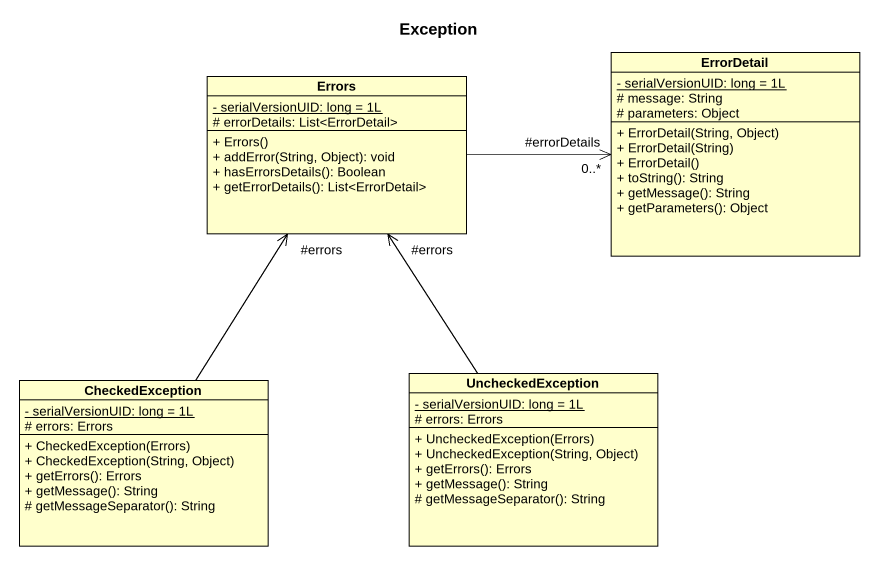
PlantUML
@startuml
title Exception
hide circle
hide empty members
skinparam classAttributeIconSize 0
class Errors {
  {static} - serialVersionUID: long = 1L
  # errorDetails: List<ErrorDetail>
  + Errors()
  + addError(String, Object): void
  + hasErrorsDetails(): Boolean
  + getErrorDetails(): List<ErrorDetail>
}
class ErrorDetail {
  {static} - serialVersionUID: long = 1L
  # message: String
  # parameters: Object
  + ErrorDetail(String, Object)
  + ErrorDetail(String)
  + ErrorDetail()
  + toString(): String
  + getMessage(): String
  + getParameters(): Object
}
class CheckedException {
  {static} - serialVersionUID: long = 1L
  # errors: Errors
  + CheckedException(Errors)
  + CheckedException(String, Object)
  + getErrors(): Errors
  + getMessage(): String
  # getMessageSeparator(): String
}
class UncheckedException {
  {static} - serialVersionUID: long = 1L
  # errors: Errors
  + UncheckedException(Errors)
  + UncheckedException(String, Object)
  + getErrors(): Errors
  + getMessage(): String
  # getMessageSeparator(): String
}
Errors -right-> "#errorDetails\n0..*" ErrorDetail
CheckedException -up-> "#errors" Errors
UncheckedException -up-> "#errors" Errors
@enduml
